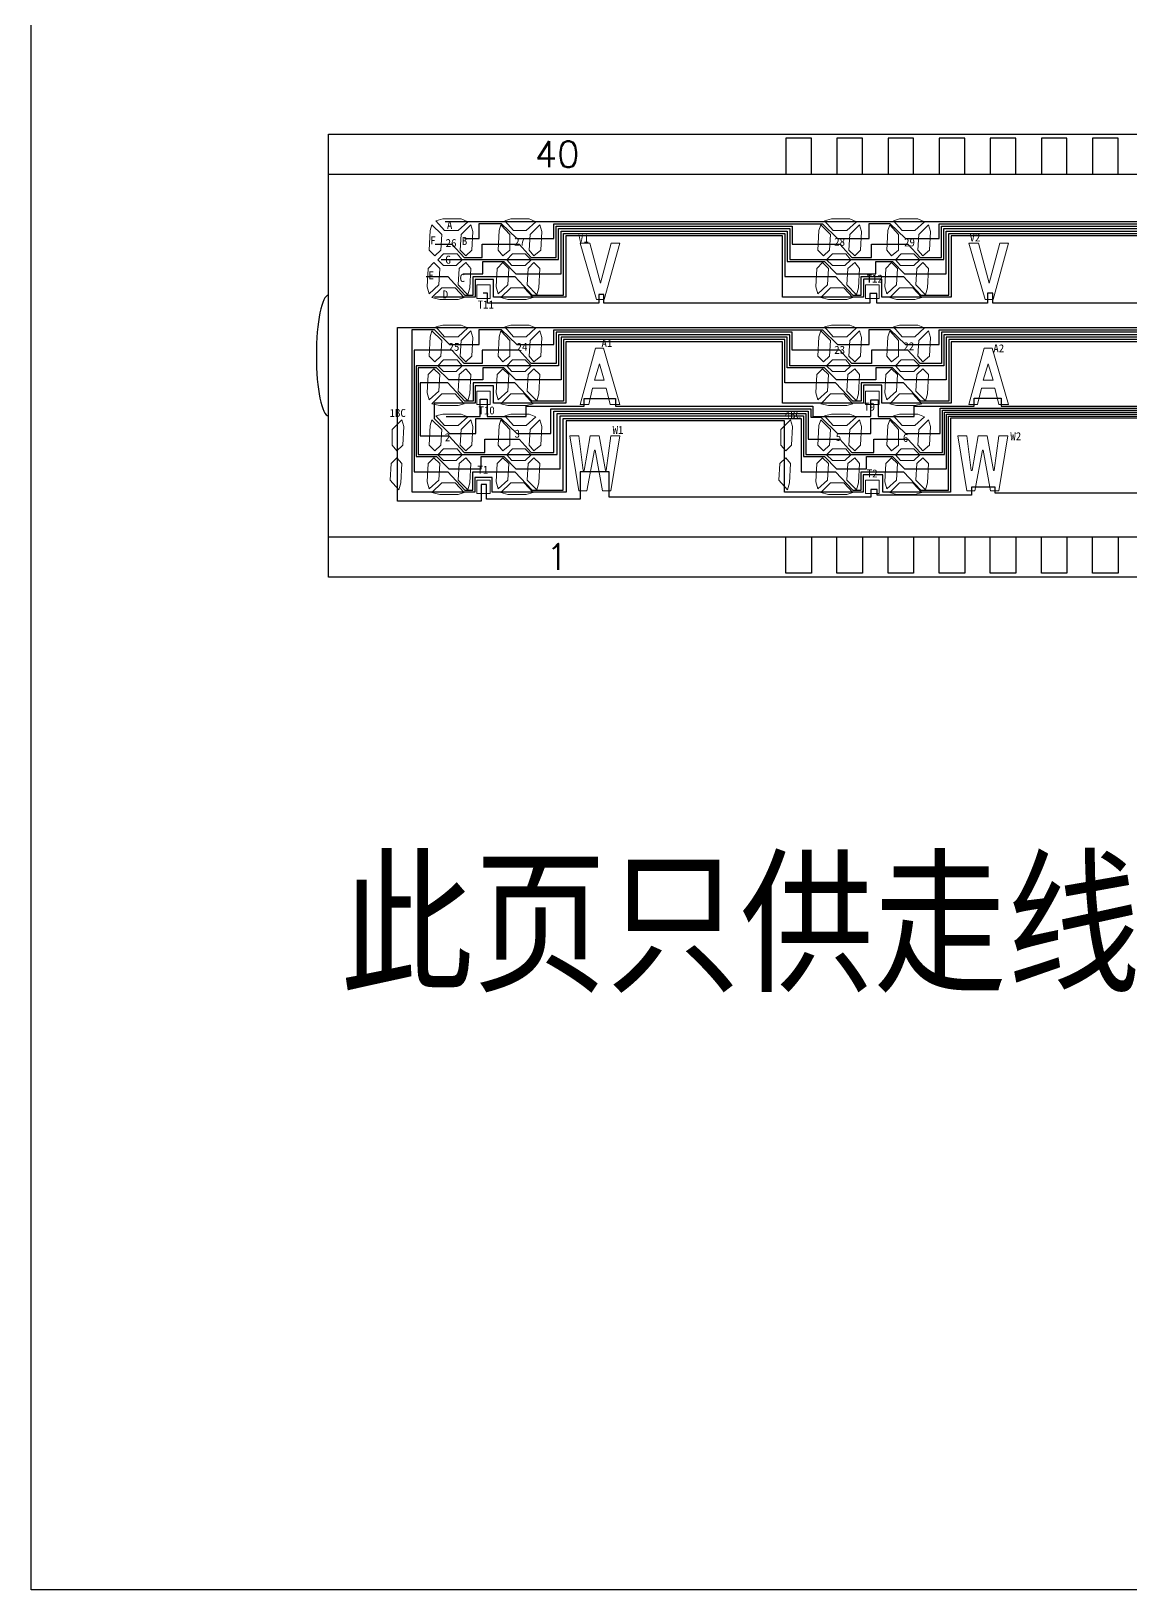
# Model space of a CAD drawing. Header units: millimetres. Extents: x 3718 to 70963, y 572 to 15149.
# Drawn here: x 4080.7 to 4135.4, y 574.5 to 651.9 of the extents above; entities that cross this region are included whole.
import ezdxf
from ezdxf.enums import TextEntityAlignment as Align

# ---------------------------------------------------------------- set-up
doc = ezdxf.new("R2010")
doc.units = ezdxf.units.MM
doc.header["$LTSCALE"] = 3
for name, color, linetype in [('COM', 1, 'Continuous'), ('DWG', 7, 'Continuous'), ('TEXT', 40, 'Continuous')]:
    doc.layers.add(name, color=color, linetype=linetype)
doc.styles.add('romans', font='romans.shx')
doc.styles.add('th', font='SimSun.ttf')
doc.styles.add('黑体', font='SIMHEI.TTF')

msp = doc.modelspace()

# ---------------------------------------------------------------- linework, layer by layer
at = {"linetype": 'ByBlock'}
msp.add_lwpolyline([(4246.716, 574.488), (4080.741, 574.488), (4080.741, 693.634), (4246.716, 693.634)], close=True, dxfattribs=at)
at = {"layer": 'COM', "color": 6}
for points in [[(4100.367, 639.705), (4101.445, 639.705), (4102.303, 638.783), (4102.702, 638.783), (4102.702, 639.705), (4104.786, 639.705), (4105.644, 638.783), (4107.197, 638.783), (4107.197, 641.848), (4118.2, 641.848), (4118.2, 639.705), (4120.724, 639.705), (4121.582, 638.783), (4121.994, 638.783), (4121.994, 639.705), (4124.104, 639.705), (4124.962, 638.783), (4126.343, 638.783), (4126.343, 641.848), (4137.398, 641.848)], [(4137.758, 636.94), (4125.983, 636.94), (4125.983, 635.383), (4124.917, 635.383), (4124.306, 636.055), (4122.507, 636.055), (4122.507, 635.383), (4121.537, 635.383), (4120.926, 636.055), (4118.56, 636.055), (4118.56, 636.94), (4106.837, 636.94), (4106.837, 635.383), (4105.599, 635.383), (4104.988, 636.055), (4103.162, 636.055), (4103.162, 635.383), (4102.258, 635.383), (4101.647, 636.055), (4099.777, 636.055), (4099.777, 630.019), (4101.445, 630.019), (4102.296, 629.105), (4102.69, 629.105), (4102.69, 630.019), (4104.786, 630.019), (4105.644, 629.097), (4107.176, 629.097), (4107.176, 632.667), (4119.003, 632.667), (4119.003, 630.019), (4120.724, 630.019), (4121.582, 629.097), (4121.994, 629.097), (4121.994, 630.019), (4124.104, 630.019), (4124.962, 629.097), (4126.327, 629.097), (4126.327, 632.777), (4138.364, 632.777)]]:
    msp.add_lwpolyline(points, dxfattribs=at)
at = {"layer": 'COM', "color": 4}
for points in [[(4137.278, 641.728), (4126.463, 641.728), (4126.463, 638.683), (4123.024, 638.683), (4123.024, 639.585), (4122.114, 639.585), (4122.114, 638.683), (4118.08, 638.683), (4118.08, 641.728), (4107.317, 641.728), (4107.317, 638.683), (4103.722, 638.683), (4103.722, 639.555), (4102.802, 639.555), (4102.802, 638.683), (4100.783, 638.683)], [(4138.264, 632.677), (4126.427, 632.677), (4126.427, 628.997), (4123.076, 628.997), (4123.076, 629.869), (4122.094, 629.869), (4122.094, 628.997), (4118.188, 628.997), (4118.188, 632.547), (4107.326, 632.547), (4107.326, 628.997), (4103.652, 628.997), (4103.652, 629.724), (4102.79, 629.724), (4102.79, 629.005), (4099.677, 629.005), (4099.677, 637.08), (4100.764, 637.08), (4101.534, 636.338), (4103.012, 636.338), (4103.012, 637.08), (4104.105, 637.08), (4104.875, 636.338), (4106.717, 636.338), (4106.717, 637.06), (4120.064, 637.06), (4120.812, 636.338), (4122.387, 636.338), (4122.387, 637.08), (4123.423, 637.08), (4124.193, 636.338), (4125.863, 636.338), (4125.863, 637.06), (4139.348, 637.06)]]:
    msp.add_lwpolyline(points, dxfattribs=at)
at = {"layer": 'COM', "color": 8}
for points in [[(4100.819, 641.323), (4101.647, 641.323), (4102.258, 640.651), (4103.162, 640.651), (4103.162, 641.323), (4104.988, 641.323), (4105.599, 640.651), (4106.837, 640.651), (4106.837, 642.208), (4118.56, 642.208), (4118.56, 641.323), (4120.926, 641.323), (4121.537, 640.651), (4122.507, 640.651), (4122.507, 641.323), (4124.306, 641.323), (4124.917, 640.651), (4125.983, 640.651), (4125.983, 642.208), (4137.758, 642.208)], [(4137.398, 636.58), (4126.343, 636.58), (4126.343, 633.516), (4124.962, 633.516), (4124.104, 634.437), (4121.994, 634.437), (4121.994, 633.516), (4121.582, 633.516), (4120.724, 634.437), (4118.2, 634.437), (4118.2, 636.58), (4107.197, 636.58), (4107.197, 633.516), (4105.644, 633.516), (4104.786, 634.437), (4102.702, 634.437), (4102.702, 633.516), (4102.303, 633.516), (4101.445, 634.437), (4100.077, 634.437), (4100.077, 631.798), (4101.501, 631.798), (4102.258, 630.965), (4103.286, 630.965), (4103.286, 631.637), (4104.988, 631.637), (4105.599, 630.965), (4106.726, 630.965), (4106.726, 633.027), (4119.363, 633.027), (4119.363, 631.637), (4120.926, 631.637), (4121.537, 630.965), (4122.629, 630.965), (4122.629, 631.637), (4124.306, 631.637), (4124.917, 630.965), (4126.027, 630.965), (4126.027, 633.077), (4138.664, 633.077)]]:
    msp.add_lwpolyline(points, dxfattribs=at)
at = {"layer": 'COM', "color": 11}
for points in [[(4101.12, 640.551), (4106.957, 640.551), (4106.957, 642.088), (4118.44, 642.088), (4118.44, 640.551), (4126.103, 640.551), (4126.103, 642.088), (4137.638, 642.088)], [(4137.518, 636.7), (4126.223, 636.7), (4126.223, 634.584), (4124.152, 634.584), (4123.544, 635.183), (4122.72, 635.183), (4122.72, 634.584), (4120.772, 634.584), (4120.163, 635.183), (4118.32, 635.183), (4118.32, 636.7), (4107.077, 636.7), (4107.077, 634.584), (4104.834, 634.584), (4104.226, 635.183), (4103.183, 635.183), (4103.183, 634.584), (4101.493, 634.584), (4100.885, 635.183), (4099.977, 635.183), (4099.977, 630.865), (4106.876, 630.865), (4106.876, 632.907), (4119.243, 632.907), (4119.243, 630.865), (4126.127, 630.865), (4126.127, 632.977), (4138.564, 632.977)]]:
    msp.add_lwpolyline(points, dxfattribs=at)
at = {"layer": 'COM', "color": 5}
for points in [[(4101.314, 642.448), (4188.302, 642.448), (4188.302, 627.322), (4167.146, 627.322), (4167.146, 624.986)], [(4101.37, 632.762), (4103.052, 632.762), (4103.052, 633.614), (4103.41, 633.614), (4103.41, 632.762), (4105.34, 632.762), (4105.34, 633.277), (4108.229, 633.277), (4108.229, 633.653), (4109.779, 633.653), (4109.779, 633.277), (4119.583, 633.277), (4119.583, 632.762), (4122.481, 632.762), (4122.481, 633.59), (4122.842, 633.59), (4122.842, 632.762), (4124.623, 632.762), (4124.623, 633.277), (4127.613, 633.277), (4127.613, 633.664), (4128.946, 633.664), (4128.946, 633.277), (4138.864, 633.277)]]:
    msp.add_lwpolyline(points, dxfattribs=at)
at = {"layer": 'COM', "color": 2}
for points in [[(4102.196, 639.852), (4103.183, 639.852), (4103.183, 640.451), (4104.226, 640.451), (4104.834, 639.852), (4107.077, 639.852), (4107.077, 641.968), (4118.32, 641.968), (4118.32, 640.451), (4120.163, 640.451), (4120.772, 639.852), (4122.72, 639.852), (4122.72, 640.451), (4123.544, 640.451), (4124.152, 639.852), (4126.223, 639.852), (4126.223, 641.968), (4137.518, 641.968)], [(4137.638, 636.82), (4126.103, 636.82), (4126.103, 635.283), (4118.44, 635.283), (4118.44, 636.82), (4106.957, 636.82), (4106.957, 635.283), (4099.877, 635.283), (4099.877, 630.765), (4100.885, 630.765), (4101.493, 630.166), (4103.104, 630.166), (4103.104, 630.765), (4104.226, 630.765), (4104.834, 630.166), (4107.026, 630.166), (4107.026, 632.787), (4119.123, 632.787), (4119.123, 630.765), (4120.163, 630.765), (4120.772, 630.166), (4122.253, 630.166), (4122.253, 630.765), (4123.544, 630.765), (4124.152, 630.166), (4126.227, 630.166), (4126.227, 632.877), (4138.464, 632.877)]]:
    msp.add_lwpolyline(points, dxfattribs=at)
at = {"layer": 'COM', "color": 150}
for points in [[(4102.275, 641.605), (4103.012, 641.605), (4103.012, 642.348), (4104.105, 642.348), (4104.875, 641.605), (4106.717, 641.605), (4106.717, 642.328), (4120.064, 642.328), (4120.812, 641.605), (4122.387, 641.605), (4122.387, 642.348), (4123.423, 642.348), (4124.193, 641.605), (4125.863, 641.605), (4125.863, 642.328), (4139.348, 642.328)], [(4137.278, 636.46), (4126.463, 636.46), (4126.463, 633.416), (4123.024, 633.416), (4123.024, 634.317), (4122.114, 634.317), (4122.114, 633.416), (4118.08, 633.416), (4118.08, 636.46), (4107.317, 636.46), (4107.317, 633.416), (4103.722, 633.416), (4103.722, 634.287), (4102.802, 634.287), (4102.802, 633.416), (4100.767, 633.416), (4100.767, 632.659), (4101.534, 631.919), (4102.845, 631.919), (4102.845, 632.662), (4104.105, 632.662), (4104.875, 631.919), (4106.576, 631.919), (4106.576, 633.147), (4119.483, 633.147), (4119.483, 632.721), (4119.982, 632.721), (4120.812, 631.919), (4122.479, 631.919), (4122.479, 632.662), (4123.423, 632.662), (4124.193, 631.919), (4125.927, 631.919), (4125.927, 633.177), (4138.764, 633.177)]]:
    msp.add_lwpolyline(points, dxfattribs=at)
at = {"layer": 'COM'}
for points in [[(4141.719, 638.383), (4128.539, 638.383), (4128.539, 638.879), (4128.279, 638.879), (4128.279, 638.383), (4122.771, 638.383), (4122.771, 638.875), (4122.427, 638.875), (4122.427, 638.383), (4109.195, 638.383), (4109.195, 638.816), (4108.951, 638.816), (4108.951, 638.383), (4103.419, 638.383), (4103.419, 638.877), (4103.203, 638.877)], [(4136.166, 628.956), (4128.649, 628.956), (4128.649, 629.25), (4127.484, 629.25), (4127.484, 628.856), (4122.786, 628.856), (4122.786, 629.132), (4122.465, 629.132), (4122.465, 628.756), (4109.462, 628.756), (4109.462, 630.016), (4108.034, 630.016), (4108.034, 628.656), (4103.369, 628.656), (4103.369, 629.381), (4103.105, 629.381), (4103.105, 628.556), (4098.943, 628.556), (4098.943, 637.18), (4186.359, 637.18)]]:
    msp.add_lwpolyline(points, dxfattribs=at)
at = {"layer": 'DWG'}
for points in [[(4190.516, 624.786), (4095.516, 624.786), (4095.516, 646.786), (4190.516, 646.786)], [(4118.251, 644.786), (4119.521, 644.786), (4119.521, 646.586), (4118.251, 646.586)], [(4120.791, 644.786), (4122.061, 644.786), (4122.061, 646.586), (4120.791, 646.586)], [(4123.331, 644.786), (4124.601, 644.786), (4124.601, 646.586), (4123.331, 646.586)], [(4125.871, 644.786), (4127.141, 644.786), (4127.141, 646.586), (4125.871, 646.586)], [(4128.411, 644.786), (4129.681, 644.786), (4129.681, 646.586), (4128.411, 646.586)], [(4130.951, 644.786), (4132.221, 644.786), (4132.221, 646.586), (4130.951, 646.586)], [(4133.491, 644.786), (4134.761, 644.786), (4134.761, 646.586), (4133.491, 646.586)], [(4118.251, 626.786), (4119.521, 626.786), (4119.521, 624.986), (4118.251, 624.986)], [(4120.791, 626.786), (4122.061, 626.786), (4122.061, 624.986), (4120.791, 624.986)], [(4123.331, 626.786), (4124.601, 626.786), (4124.601, 624.986), (4123.331, 624.986)], [(4125.871, 626.786), (4127.141, 626.786), (4127.141, 624.986), (4125.871, 624.986)], [(4128.411, 626.786), (4129.681, 626.786), (4129.681, 624.986), (4128.411, 624.986)], [(4130.951, 626.786), (4132.221, 626.786), (4132.221, 624.986), (4130.951, 624.986)], [(4133.491, 626.786), (4134.761, 626.786), (4134.761, 624.986), (4133.491, 624.986)]]:
    msp.add_lwpolyline(points, close=True, dxfattribs=at)
for points in [[(4095.516, 644.786), (4190.516, 644.786)], [(4095.516, 626.786), (4190.516, 626.786)]]:
    msp.add_lwpolyline(points, dxfattribs=at)
at = {"layer": 'DWG', "lineweight": 0}
for points in [[(4101.29, 641.991), (4100.856, 642.473), (4101.194, 642.57), (4102.11, 642.57), (4102.448, 642.425), (4101.965, 641.991)], [(4105.346, 641.991), (4104.719, 641.991), (4104.285, 642.473), (4104.575, 642.57), (4105.491, 642.57), (4105.828, 642.425)], [(4120.609, 641.991), (4120.175, 642.473), (4120.512, 642.57), (4121.429, 642.57), (4121.766, 642.425), (4121.284, 641.991)], [(4124.665, 641.991), (4124.038, 641.991), (4123.604, 642.473), (4123.893, 642.57), (4124.809, 642.57), (4125.147, 642.425)], [(4100.663, 642.28), (4100.567, 641.991), (4100.519, 641.026), (4100.808, 640.737), (4101.097, 641.026), (4101.146, 641.798)], [(4102.592, 642.28), (4102.11, 641.798), (4102.062, 641.026), (4102.351, 640.737), (4102.641, 641.026), (4102.689, 641.943)], [(4104.092, 642.28), (4103.996, 641.991), (4103.948, 641.026), (4104.189, 640.737), (4104.526, 641.026), (4104.526, 641.798)], [(4106.021, 642.28), (4105.539, 641.798), (4105.491, 641.026), (4105.732, 640.737), (4106.07, 641.026), (4106.118, 641.943)], [(4119.982, 642.28), (4119.885, 641.991), (4119.837, 641.026), (4120.127, 640.737), (4120.416, 641.026), (4120.464, 641.798)], [(4121.911, 642.28), (4121.429, 641.798), (4121.38, 641.026), (4121.67, 640.737), (4121.959, 641.026), (4122.007, 641.943)], [(4123.411, 642.28), (4123.314, 641.991), (4123.266, 641.026), (4123.507, 640.737), (4123.845, 641.026), (4123.845, 641.798)], [(4125.34, 642.28), (4124.857, 641.798), (4124.809, 641.026), (4125.05, 640.737), (4125.388, 641.026), (4125.436, 641.943)], [(4109.564, 641.364), (4109.034, 639.387), (4108.504, 641.364), (4108.021, 641.364), (4108.841, 638.567), (4109.227, 638.567), (4109.998, 641.364)], [(4128.883, 641.364), (4128.352, 639.387), (4127.822, 641.364), (4127.34, 641.364), (4128.16, 638.567), (4128.545, 638.567), (4129.317, 641.364)], [(4100.422, 639.194), (4100.519, 638.856), (4101.001, 639.29), (4101.049, 640.11), (4100.76, 640.399), (4100.471, 640.11)], [(4101.242, 640.833), (4101.917, 640.833), (4102.158, 640.544), (4101.869, 640.255), (4101.242, 640.255), (4100.953, 640.544)], [(4102.544, 639.146), (4102.592, 640.11), (4102.351, 640.399), (4102.014, 640.11), (4101.965, 639.29), (4102.448, 638.808)], [(4103.851, 639.194), (4103.948, 638.856), (4104.43, 639.29), (4104.478, 640.11), (4104.189, 640.399), (4103.899, 640.11)], [(4104.671, 640.833), (4105.298, 640.833), (4105.587, 640.544), (4105.298, 640.255), (4104.623, 640.255), (4104.382, 640.544)], [(4105.394, 639.29), (4105.877, 638.808), (4105.973, 639.146), (4106.021, 640.11), (4105.732, 640.399), (4105.443, 640.11)], [(4119.741, 639.194), (4119.837, 638.856), (4120.319, 639.29), (4120.368, 640.11), (4120.078, 640.399), (4119.789, 640.11)], [(4120.561, 640.833), (4121.236, 640.833), (4121.477, 640.544), (4121.187, 640.255), (4120.561, 640.255), (4120.271, 640.544)], [(4121.863, 639.146), (4121.911, 640.11), (4121.67, 640.399), (4121.332, 640.11), (4121.284, 639.29), (4121.766, 638.808)], [(4123.17, 639.194), (4123.266, 638.856), (4123.748, 639.29), (4123.797, 640.11), (4123.507, 640.399), (4123.218, 640.11)], [(4123.989, 640.833), (4124.616, 640.833), (4124.906, 640.544), (4124.616, 640.255), (4123.941, 640.255), (4123.7, 640.544)], [(4124.713, 639.29), (4125.195, 638.808), (4125.291, 639.146), (4125.34, 640.11), (4125.05, 640.399), (4124.761, 640.11)], [(4101.146, 639.146), (4100.663, 638.663), (4101.049, 638.567), (4101.965, 638.567), (4102.255, 638.663), (4101.821, 639.146)], [(4103.562, 638.615), (4103.562, 639.29), (4102.887, 639.29), (4102.887, 638.615)], [(4105.25, 639.146), (4104.575, 639.146), (4104.092, 638.663), (4104.43, 638.567), (4105.346, 638.567), (4105.684, 638.663)], [(4120.464, 639.146), (4119.982, 638.663), (4120.368, 638.567), (4121.284, 638.567), (4121.573, 638.663), (4121.139, 639.146)], [(4122.88, 638.615), (4122.88, 639.29), (4122.205, 639.29), (4122.205, 638.615)], [(4124.568, 639.146), (4123.893, 639.146), (4123.411, 638.663), (4123.748, 638.567), (4124.665, 638.567), (4125.002, 638.663)], [(4101.29, 636.723), (4100.856, 637.205), (4101.194, 637.302), (4102.11, 637.302), (4102.448, 637.157), (4101.965, 636.723)], [(4105.346, 636.723), (4104.719, 636.723), (4104.285, 637.205), (4104.575, 637.302), (4105.491, 637.302), (4105.828, 637.157)], [(4120.609, 636.723), (4120.175, 637.205), (4120.512, 637.302), (4121.429, 637.302), (4121.766, 637.157), (4121.284, 636.723)], [(4124.665, 636.723), (4124.038, 636.723), (4123.604, 637.205), (4123.893, 637.302), (4124.809, 637.302), (4125.147, 637.157)], [(4100.663, 637.012), (4100.567, 636.723), (4100.519, 635.759), (4100.808, 635.469), (4101.097, 635.759), (4101.146, 636.53)], [(4102.592, 637.012), (4102.11, 636.53), (4102.062, 635.759), (4102.351, 635.469), (4102.641, 635.759), (4102.689, 636.675)], [(4104.092, 637.012), (4103.996, 636.723), (4103.948, 635.759), (4104.189, 635.469), (4104.526, 635.759), (4104.526, 636.53)], [(4106.021, 637.012), (4105.539, 636.53), (4105.491, 635.759), (4105.732, 635.469), (4106.07, 635.759), (4106.118, 636.675)], [(4119.982, 637.012), (4119.885, 636.723), (4119.837, 635.759), (4120.127, 635.469), (4120.416, 635.759), (4120.464, 636.53)], [(4121.911, 637.012), (4121.429, 636.53), (4121.38, 635.759), (4121.67, 635.469), (4121.959, 635.759), (4122.007, 636.675)], [(4123.411, 637.012), (4123.314, 636.723), (4123.266, 635.759), (4123.507, 635.469), (4123.845, 635.759), (4123.845, 636.53)], [(4125.34, 637.012), (4124.857, 636.53), (4124.809, 635.759), (4125.05, 635.469), (4125.388, 635.759), (4125.436, 636.675)], [(4101.242, 635.566), (4101.917, 635.566), (4102.158, 635.276), (4101.869, 634.987), (4101.242, 634.987), (4100.953, 635.276)], [(4104.671, 635.566), (4105.298, 635.566), (4105.587, 635.276), (4105.298, 634.987), (4104.623, 634.987), (4104.382, 635.276)], [(4109.179, 636.149), (4108.793, 636.149), (4108.021, 633.352), (4108.455, 633.352), (4108.648, 634.172), (4109.323, 634.172), (4109.516, 633.352), (4109.998, 633.352)], [(4120.561, 635.566), (4121.236, 635.566), (4121.477, 635.276), (4121.187, 634.987), (4120.561, 634.987), (4120.271, 635.276)], [(4123.989, 635.566), (4124.616, 635.566), (4124.906, 635.276), (4124.616, 634.987), (4123.941, 634.987), (4123.7, 635.276)], [(4128.497, 636.149), (4128.111, 636.149), (4127.34, 633.352), (4127.774, 633.352), (4127.967, 634.172), (4128.642, 634.172), (4128.835, 633.352), (4129.317, 633.352)], [(4100.422, 633.926), (4100.519, 633.588), (4101.001, 634.022), (4101.049, 634.842), (4100.76, 635.132), (4100.471, 634.842)], [(4102.544, 633.878), (4102.592, 634.842), (4102.351, 635.132), (4102.014, 634.842), (4101.965, 634.022), (4102.448, 633.54)], [(4103.851, 633.926), (4103.948, 633.588), (4104.43, 634.022), (4104.478, 634.842), (4104.189, 635.132), (4103.899, 634.842)], [(4105.394, 634.022), (4105.877, 633.54), (4105.973, 633.878), (4106.021, 634.842), (4105.732, 635.132), (4105.443, 634.842)], [(4108.745, 634.557), (4108.986, 635.377), (4109.227, 634.557)], [(4119.741, 633.926), (4119.837, 633.588), (4120.319, 634.022), (4120.368, 634.842), (4120.078, 635.132), (4119.789, 634.842)], [(4121.863, 633.878), (4121.911, 634.842), (4121.67, 635.132), (4121.332, 634.842), (4121.284, 634.022), (4121.766, 633.54)], [(4123.17, 633.926), (4123.266, 633.588), (4123.748, 634.022), (4123.797, 634.842), (4123.507, 635.132), (4123.218, 634.842)], [(4124.713, 634.022), (4125.195, 633.54), (4125.291, 633.878), (4125.34, 634.842), (4125.05, 635.132), (4124.761, 634.842)], [(4128.063, 634.557), (4128.304, 635.377), (4128.545, 634.557)], [(4103.562, 633.347), (4103.562, 634.022), (4102.887, 634.022), (4102.887, 633.347)], [(4122.88, 633.347), (4122.88, 634.022), (4122.205, 634.022), (4122.205, 633.347)], [(4101.146, 633.878), (4100.663, 633.396), (4101.049, 633.299), (4101.965, 633.299), (4102.255, 633.396), (4101.821, 633.878)], [(4105.25, 633.878), (4104.575, 633.878), (4104.092, 633.396), (4104.43, 633.299), (4105.346, 633.299), (4105.684, 633.396)], [(4120.464, 633.878), (4119.982, 633.396), (4120.368, 633.299), (4121.284, 633.299), (4121.573, 633.396), (4121.139, 633.878)], [(4124.568, 633.878), (4123.893, 633.878), (4123.411, 633.396), (4123.748, 633.299), (4124.665, 633.299), (4125.002, 633.396)], [(4099.163, 632.594), (4098.681, 632.112), (4098.681, 631.34), (4098.922, 631.051), (4099.212, 631.34), (4099.26, 632.256)], [(4100.663, 632.594), (4100.567, 632.305), (4100.519, 631.34), (4100.808, 631.051), (4101.097, 631.34), (4101.146, 632.112)], [(4101.29, 632.305), (4100.856, 632.787), (4101.194, 632.883), (4102.11, 632.883), (4102.448, 632.739), (4101.965, 632.305)], [(4102.592, 632.594), (4102.11, 632.112), (4102.062, 631.34), (4102.351, 631.051), (4102.641, 631.34), (4102.689, 632.256)], [(4104.092, 632.594), (4103.996, 632.305), (4103.948, 631.34), (4104.189, 631.051), (4104.526, 631.34), (4104.526, 632.112)], [(4105.346, 632.305), (4104.719, 632.305), (4104.285, 632.787), (4104.575, 632.883), (4105.491, 632.883), (4105.828, 632.739)], [(4106.021, 632.594), (4105.539, 632.112), (4105.491, 631.34), (4105.732, 631.051), (4106.07, 631.34), (4106.118, 632.256)], [(4118.482, 632.594), (4118, 632.112), (4118, 631.34), (4118.241, 631.051), (4118.53, 631.34), (4118.578, 632.256)], [(4119.982, 632.594), (4119.885, 632.305), (4119.837, 631.34), (4120.127, 631.051), (4120.416, 631.34), (4120.464, 632.112)], [(4120.609, 632.305), (4120.175, 632.787), (4120.512, 632.883), (4121.429, 632.883), (4121.766, 632.739), (4121.284, 632.305)], [(4121.911, 632.594), (4121.429, 632.112), (4121.38, 631.34), (4121.67, 631.051), (4121.959, 631.34), (4122.007, 632.256)], [(4123.411, 632.594), (4123.314, 632.305), (4123.266, 631.34), (4123.507, 631.051), (4123.845, 631.34), (4123.845, 632.112)], [(4124.665, 632.305), (4124.038, 632.305), (4123.604, 632.787), (4123.893, 632.883), (4124.809, 632.883), (4125.147, 632.739)], [(4125.34, 632.594), (4124.857, 632.112), (4124.809, 631.34), (4125.05, 631.051), (4125.388, 631.34), (4125.436, 632.256)], [(4108.978, 631.791), (4108.53, 631.791), (4108.223, 630.077), (4108.183, 630.077), (4107.958, 631.791), (4107.508, 631.791), (4107.958, 629.07), (4108.366, 629.07), (4108.734, 631.083), (4108.774, 631.083), (4109.142, 629.07), (4109.55, 629.07), (4110, 631.791), (4109.55, 631.791), (4109.326, 630.077), (4109.285, 630.077)], [(4128.262, 631.791), (4127.814, 631.791), (4127.507, 630.077), (4127.467, 630.077), (4127.242, 631.791), (4126.792, 631.791), (4127.242, 629.07), (4127.65, 629.07), (4128.018, 631.083), (4128.058, 631.083), (4128.426, 629.07), (4128.834, 629.07), (4129.284, 631.791), (4128.834, 631.791), (4128.611, 630.077), (4128.569, 630.077)], [(4101.242, 631.147), (4101.917, 631.147), (4102.158, 630.858), (4101.869, 630.569), (4101.242, 630.569), (4100.953, 630.858)], [(4104.671, 631.147), (4105.298, 631.147), (4105.587, 630.858), (4105.298, 630.569), (4104.623, 630.569), (4104.382, 630.858)], [(4120.561, 631.147), (4121.236, 631.147), (4121.477, 630.858), (4121.187, 630.569), (4120.561, 630.569), (4120.271, 630.858)], [(4123.989, 631.147), (4124.616, 631.147), (4124.906, 630.858), (4124.616, 630.569), (4123.941, 630.569), (4123.7, 630.858)], [(4098.585, 629.604), (4099.019, 629.122), (4099.115, 629.46), (4099.163, 630.424), (4098.922, 630.713), (4098.633, 630.424)], [(4100.422, 629.508), (4100.519, 629.17), (4101.001, 629.604), (4101.049, 630.424), (4100.76, 630.713), (4100.471, 630.424)], [(4102.544, 629.46), (4102.592, 630.424), (4102.351, 630.713), (4102.014, 630.424), (4101.965, 629.604), (4102.448, 629.122)], [(4103.851, 629.508), (4103.948, 629.17), (4104.43, 629.604), (4104.478, 630.424), (4104.189, 630.713), (4103.899, 630.424)], [(4105.394, 629.604), (4105.877, 629.122), (4105.973, 629.46), (4106.021, 630.424), (4105.732, 630.713), (4105.443, 630.424)], [(4117.903, 629.604), (4118.337, 629.122), (4118.434, 629.46), (4118.482, 630.424), (4118.241, 630.713), (4117.951, 630.424)], [(4119.741, 629.508), (4119.837, 629.17), (4120.319, 629.604), (4120.368, 630.424), (4120.078, 630.713), (4119.789, 630.424)], [(4121.863, 629.46), (4121.911, 630.424), (4121.67, 630.713), (4121.332, 630.424), (4121.284, 629.604), (4121.766, 629.122)], [(4123.17, 629.508), (4123.266, 629.17), (4123.748, 629.604), (4123.797, 630.424), (4123.507, 630.713), (4123.218, 630.424)], [(4124.713, 629.604), (4125.195, 629.122), (4125.291, 629.46), (4125.34, 630.424), (4125.05, 630.713), (4124.761, 630.424)], [(4101.146, 629.46), (4100.663, 628.977), (4101.049, 628.881), (4101.965, 628.881), (4102.255, 628.977), (4101.821, 629.46)], [(4103.562, 628.929), (4103.562, 629.604), (4102.887, 629.604), (4102.887, 628.929)], [(4105.25, 629.46), (4104.575, 629.46), (4104.092, 628.977), (4104.43, 628.881), (4105.346, 628.881), (4105.684, 628.977)], [(4120.464, 629.46), (4119.982, 628.977), (4120.368, 628.881), (4121.284, 628.881), (4121.573, 628.977), (4121.139, 629.46)], [(4122.88, 628.929), (4122.88, 629.604), (4122.205, 629.604), (4122.205, 628.929)], [(4124.568, 629.46), (4123.893, 629.46), (4123.411, 628.977), (4123.748, 628.881), (4124.665, 628.881), (4125.002, 628.977)]]:
    msp.add_lwpolyline(points, close=True, dxfattribs=at)
at = {"layer": 'DWG'}
msp.add_ellipse((4095.516, 635.786), major_axis=(0, -3), ratio=0.2, start_param=3.141593, end_param=6.283185, dxfattribs=at)

# ---------------------------------------------------------------- texts
at = {"layer": 'DWG', "style": 'romans'}
for s, p in [('40', (4106.884, 645.786)), ('1', (4106.884, 625.786))]:
    msp.add_text(s, height=1.3, dxfattribs=at).set_placement(p, align=Align.MIDDLE)
at = {"layer": 'TEXT', "style": '黑体'}
for s, height, p in [('A', 0.398, (4101.404, 642.068)), ('V1', 0.3975, (4107.922, 641.396)), ('V2', 0.3975, (4127.377, 641.455)), ('F', 0.398, (4100.581, 641.304)), ('26', 0.3975, (4101.341, 641.18)), ('B', 0.398, (4102.148, 641.275)), ('27', 0.3975, (4104.751, 641.245)), ('28', 0.3975, (4120.651, 641.235)), ('29', 0.3975, (4124.124, 641.206)), ('G', 0.398, (4101.325, 640.349)), ('E', 0.398, (4100.486, 639.57)), ('C', 0.398, (4102.032, 639.439)), ('T12', 0.3975, (4122.263, 639.406)), ('D', 0.398, (4101.193, 638.621)), ('T11', 0.3975, (4102.931, 638.121)), ('25', 0.3975, (4101.483, 636.021)), ('24', 0.3975, (4104.869, 636.021)), ('A1', 0.3975, (4109.085, 636.212)), ('22', 0.3975, (4124.092, 636.05)), ('A2', 0.3975, (4128.56, 635.946)), ('23', 0.3975, (4120.655, 635.87)), ('T10', 0.3975, (4102.971, 632.865)), ('T9', 0.3975, (4122.143, 633.047)), ('1BC', 0.3975, (4098.552, 632.736)), ('4BC', 0.3975, (4118.188, 632.653)), ('2', 0.398, (4101.304, 631.528)), ('3', 0.398, (4104.766, 631.707)), ('W1', 0.3975, (4109.639, 631.893)), ('5', 0.398, (4120.731, 631.55)), ('6', 0.398, (4124.066, 631.498)), ('W2', 0.3975, (4129.406, 631.581)), ('T1', 0.3975, (4102.92, 629.914)), ('T2', 0.3975, (4122.27, 629.731))]:
    msp.add_text(s, height=height, dxfattribs=at).set_placement(p)
at = {"layer": 'TEXT', "linetype": 'ByBlock', "style": 'th', "width": 0.85}
msp.add_text('此页只供走线参考，不作图案显示效果 ！', height=5.7185, dxfattribs=at).set_placement((4096.089, 604.781))

doc.saveas('drawing.dxf')
